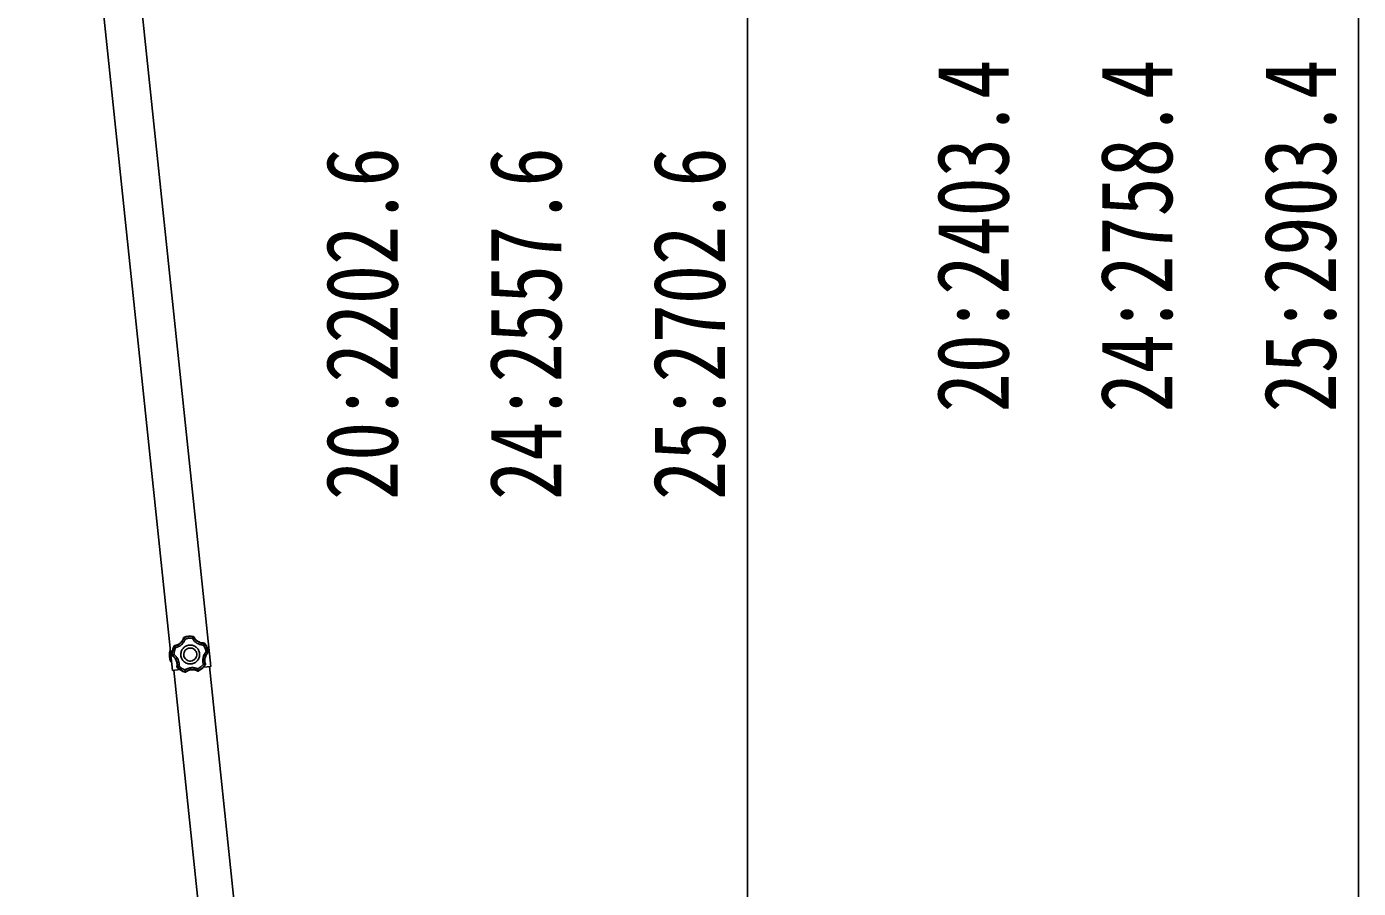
# Model space of a CAD drawing. Units: millimetres, scale not verified. Extents: x -10512 to 10512, y -7425 to 7425.
# Drawn here: x -5558 to -4032, y -2808 to -1821 of the extents above; entities that cross this region are included whole.
import ezdxf
from ezdxf.enums import TextEntityAlignment as Align

# ---------------------------------------------------------------- set-up
doc = ezdxf.new("R2010")
doc.units = ezdxf.units.MM
doc.header["$LTSCALE"] = 30
for name, color, linetype in [('0-4_YKK_13', 4, 'Continuous'), ('0-5_YKK_A1', 4, 'Continuous'), ('0-6_YKK_D', 6, 'Continuous')]:
    doc.layers.add(name, color=color, linetype=linetype)
doc.styles.add('ＭＳ ゴシック', font='')
doc.styles.get('ＭＳ ゴシック').set_extended_font_data('MS Gothic')

msp = doc.modelspace()

# ---------------------------------------------------------------- linework, layer by layer
at = {"layer": '0-4_YKK_13'}
for p, q in [((-5389.02, -2530.23), (-5389.4, -2530.48)), ((-5389.02, -2530.23), (-5389.4, -2530.48)), ((-5389.13, -2530.76), (-5389.4, -2530.48)), ((-5388.75, -2530.5), (-5389.13, -2530.76)), ((-5388.75, -2530.5), (-5389.13, -2530.76)), ((-5389.02, -2530.23), (-5388.75, -2530.5)), ((-5378.21, -2520.76), (-5378.52, -2521.1)), ((-5378.21, -2520.76), (-5378.52, -2521.1)), ((-5378.29, -2521.41), (-5378.52, -2521.1)), ((-5377.97, -2521.07), (-5378.29, -2521.41)), ((-5377.98, -2521.07), (-5378.29, -2521.41)), ((-5378.21, -2520.76), (-5377.98, -2521.07)), ((-5367.33, -2520.14), (-5367.14, -2519.79)), ((-5366.96, -2520.42), (-5367.33, -2520.14)), ((-5366.96, -2520.42), (-5367.33, -2520.14)), ((-5366.78, -2520.07), (-5367.14, -2519.79)), ((-5366.78, -2520.07), (-5367.14, -2519.79)), ((-5366.78, -2520.07), (-5366.96, -2520.42)), ((-5355.08, -2527.56), (-5354.86, -2527.24)), ((-5354.66, -2527.75), (-5355.08, -2527.56)), ((-5354.66, -2527.75), (-5355.08, -2527.56)), ((-5354.44, -2527.43), (-5354.86, -2527.24)), ((-5354.44, -2527.43), (-5354.86, -2527.24)), ((-5354.44, -2527.43), (-5354.66, -2527.75)), ((-5394.21, -2535.97), (-5393.5, -2535.9)), ((-5394.21, -2535.97), (-5393.64, -2542.44)), ((-5393.07, -2548.92), (-5393.64, -2542.44)), ((-5393.5, -2535.9), (-5392.36, -2548.85)), ((-5391.9, -2541.31), (-5391.53, -2541.18)), ((-5391.9, -2541.31), (-5391.67, -2541.71)), ((-5391.9, -2541.31), (-5391.67, -2541.71)), ((-5391.31, -2541.58), (-5391.67, -2541.71)), ((-5391.53, -2541.18), (-5391.31, -2541.58)), ((-5391.53, -2541.18), (-5391.31, -2541.58)), ((-5350.64, -2538.02), (-5350.48, -2537.59)), ((-5350.63, -2538.02), (-5350.48, -2537.59)), ((-5350.25, -2538.09), (-5350.63, -2538.02)), ((-5350.48, -2537.59), (-5350.1, -2537.65)), ((-5350.25, -2538.09), (-5350.1, -2537.65)), ((-5350.25, -2538.09), (-5350.1, -2537.65)), ((-5393.07, -2548.92), (-5392.36, -2548.85)), ((-5386.24, -2554.51), (-5385.89, -2554.34)), ((-5386.24, -2554.51), (-5386.11, -2554.95)), ((-5386.24, -2554.51), (-5386.11, -2554.95)), ((-5385.76, -2554.78), (-5386.11, -2554.95)), ((-5385.89, -2554.34), (-5385.76, -2554.78)), ((-5385.89, -2554.34), (-5385.76, -2554.78)), ((-5376.59, -2560.29), (-5376.14, -2560.2)), ((-5376.59, -2560.29), (-5376.14, -2560.2)), ((-5376.58, -2560.67), (-5376.59, -2560.29)), ((-5376.58, -2560.67), (-5376.13, -2560.58)), ((-5376.58, -2560.67), (-5376.13, -2560.58)), ((-5376.14, -2560.2), (-5376.13, -2560.58)), ((-5362.33, -2558.99), (-5361.88, -2559)), ((-5362.28, -2559.37), (-5362.33, -2558.99)), ((-5362.33, -2558.99), (-5361.88, -2559)), ((-5362.28, -2559.37), (-5361.82, -2559.38)), ((-5362.28, -2559.37), (-5361.82, -2559.38)), ((-5361.88, -2559), (-5361.82, -2559.38)), ((-5353.81, -2551.98), (-5353.75, -2551.53)), ((-5353.81, -2551.98), (-5353.75, -2551.53)), ((-5353.43, -2552.09), (-5353.81, -2551.98)), ((-5353.75, -2551.53), (-5353.38, -2551.64)), ((-5353.43, -2552.09), (-5353.38, -2551.64)), ((-5353.43, -2552.09), (-5353.38, -2551.64))]:
    msp.add_line(p, q, dxfattribs=at)
for points in [[(-5389.4, -2530.48), (-5390.57, -2533.05), (-5391.38, -2535.73), (-5391.82, -2538.5), (-5391.9, -2541.31)], [(-5389.4, -2530.48), (-5390.56, -2533.05), (-5391.38, -2535.73), (-5391.82, -2538.5), (-5391.9, -2541.31)], [(-5389.13, -2530.76), (-5390.24, -2533.23), (-5391.01, -2535.81), (-5391.45, -2538.47), (-5391.53, -2541.18)], [(-5389.13, -2530.76), (-5389.12, -2530.77), (-5389.1, -2530.79), (-5389.08, -2530.82), (-5389.05, -2530.86), (-5389.01, -2530.9), (-5388.97, -2530.95), (-5388.92, -2531.01), (-5388.86, -2531.07), (-5388.8, -2531.14), (-5388.73, -2531.22), (-5388.65, -2531.31), (-5388.49, -2531.49), (-5388.32, -2531.68), (-5388.18, -2531.84), (-5388.09, -2531.94), (-5387.99, -2532.04), (-5387.89, -2532.15), (-5387.79, -2532.26), (-5387.69, -2532.36), (-5389.06, -2536.26), (-5389.54, -2540.37)], [(-5378.52, -2521.1), (-5378.72, -2521.74), (-5378.94, -2522.37), (-5379.17, -2522.92), (-5379.31, -2523.22), (-5379.46, -2523.52), (-5379.62, -2523.82), (-5379.79, -2524.11), (-5379.96, -2524.4), (-5380.57, -2525.3), (-5381.42, -2526.32), (-5382.39, -2527.25), (-5383.44, -2528.08), (-5384.57, -2528.78), (-5385.55, -2529.26), (-5385.86, -2529.39), (-5386.17, -2529.51), (-5386.49, -2529.63), (-5386.81, -2529.74), (-5387.13, -2529.83), (-5387.69, -2529.98), (-5388.35, -2530.12), (-5389.02, -2530.23)], [(-5388.75, -2530.5), (-5388.09, -2530.4), (-5387.44, -2530.26), (-5386.87, -2530.11), (-5386.55, -2530.01), (-5386.24, -2529.91), (-5385.93, -2529.79), (-5385.62, -2529.67), (-5385.32, -2529.54), (-5384.82, -2529.31), (-5384.24, -2529.01), (-5383.68, -2528.67), (-5383.37, -2528.47), (-5383.1, -2528.28), (-5382.83, -2528.09), (-5382.57, -2527.89), (-5382.31, -2527.68), (-5381.82, -2527.24), (-5380.9, -2526.29), (-5380.09, -2525.25), (-5379.57, -2524.44), (-5379.25, -2523.87), (-5378.96, -2523.27), (-5378.71, -2522.66), (-5378.48, -2522.04), (-5378.29, -2521.41)], [(-5388.75, -2530.5), (-5388.74, -2530.51), (-5388.73, -2530.54), (-5388.71, -2530.57), (-5388.69, -2530.61), (-5388.66, -2530.66), (-5388.63, -2530.72), (-5388.6, -2530.78), (-5388.56, -2530.86), (-5388.51, -2530.94), (-5388.46, -2531.03), (-5388.41, -2531.13), (-5388.29, -2531.34), (-5388.16, -2531.56), (-5388.06, -2531.75), (-5387.99, -2531.87), (-5387.91, -2531.99), (-5387.84, -2532.11), (-5387.77, -2532.24), (-5387.69, -2532.36)], [(-5378.29, -2521.41), (-5378.25, -2521.43), (-5378.17, -2521.49), (-5378.06, -2521.57), (-5377.91, -2521.68), (-5377.73, -2521.82), (-5377.53, -2521.97), (-5377.31, -2522.14), (-5377.08, -2522.32), (-5376.84, -2522.51), (-5376.59, -2522.71), (-5376.83, -2523.37), (-5377.1, -2524.01), (-5377.36, -2524.57), (-5377.52, -2524.88), (-5377.69, -2525.18), (-5377.86, -2525.49), (-5378.05, -2525.78), (-5378.23, -2526.08), (-5378.84, -2526.92), (-5379.73, -2527.98), (-5380.72, -2528.94), (-5381.07, -2529.25), (-5381.34, -2529.47), (-5381.62, -2529.68), (-5381.9, -2529.89), (-5382.18, -2530.08), (-5382.56, -2530.34), (-5383.15, -2530.69), (-5383.76, -2531.02), (-5384.38, -2531.32), (-5385.01, -2531.59), (-5385.67, -2531.83), (-5386.33, -2532.04), (-5387.01, -2532.22), (-5387.69, -2532.36)], [(-5360.16, -2539.51), (-5360.31, -2538.42), (-5360.57, -2537.36), (-5360.92, -2536.36), (-5361.37, -2535.4), (-5361.91, -2534.5), (-5362.52, -2533.66), (-5363.21, -2532.89), (-5363.97, -2532.18), (-5364.8, -2531.56), (-5365.68, -2531.01), (-5366.61, -2530.55), (-5367.59, -2530.18), (-5368.61, -2529.9), (-5369.67, -2529.73), (-5370.75, -2529.66), (-5371.85, -2529.7), (-5372.95, -2529.85), (-5374, -2530.11), (-5375.01, -2530.46), (-5375.97, -2530.91), (-5376.87, -2531.44), (-5377.71, -2532.06), (-5378.48, -2532.75), (-5379.18, -2533.51), (-5379.81, -2534.34), (-5380.36, -2535.22), (-5380.82, -2536.15), (-5381.19, -2537.13), (-5381.46, -2538.15), (-5381.64, -2539.21), (-5381.71, -2540.29), (-5381.67, -2541.39), (-5381.52, -2542.49), (-5381.26, -2543.54), (-5380.91, -2544.55), (-5380.46, -2545.51), (-5379.92, -2546.41), (-5379.31, -2547.25), (-5378.61, -2548.02)], [(-5367.14, -2519.79), (-5369.94, -2519.47), (-5372.74, -2519.53), (-5375.51, -2519.96), (-5378.21, -2520.76)], [(-5367.14, -2519.79), (-5369.94, -2519.48), (-5372.74, -2519.53), (-5375.51, -2519.96), (-5378.21, -2520.76)], [(-5367.33, -2520.14), (-5370.02, -2519.84), (-5372.71, -2519.9), (-5375.38, -2520.31), (-5377.97, -2521.07)], [(-5377.97, -2521.07), (-5377.95, -2521.1), (-5377.88, -2521.17), (-5377.79, -2521.28), (-5377.67, -2521.42), (-5377.52, -2521.59), (-5377.35, -2521.78), (-5377.18, -2522), (-5376.99, -2522.23), (-5376.79, -2522.47), (-5376.59, -2522.71)], [(-5368.4, -2522), (-5372.54, -2521.9), (-5376.59, -2522.71)], [(-5367.33, -2520.14), (-5367.35, -2520.18), (-5367.4, -2520.26), (-5367.47, -2520.38), (-5367.57, -2520.54), (-5367.68, -2520.73), (-5367.81, -2520.95), (-5367.95, -2521.19), (-5368.1, -2521.45), (-5368.25, -2521.72), (-5368.4, -2522)], [(-5366.96, -2520.42), (-5366.99, -2520.45), (-5367.06, -2520.52), (-5367.16, -2520.62), (-5367.28, -2520.75), (-5367.43, -2520.91), (-5367.61, -2521.1), (-5367.79, -2521.3), (-5367.99, -2521.53), (-5368.19, -2521.76), (-5368.4, -2522)], [(-5355.08, -2527.56), (-5355.09, -2527.6), (-5355.12, -2527.69), (-5355.17, -2527.82), (-5355.22, -2528), (-5355.3, -2528.21), (-5355.38, -2528.45), (-5355.47, -2528.71), (-5355.57, -2528.99), (-5355.68, -2529.28), (-5355.8, -2529.57), (-5356.5, -2529.55), (-5357.2, -2529.49), (-5357.9, -2529.39), (-5358.59, -2529.27), (-5359.28, -2529.11), (-5360.28, -2528.81), (-5361.58, -2528.31), (-5362.82, -2527.68), (-5363.35, -2527.36), (-5363.64, -2527.17), (-5363.93, -2526.97), (-5364.22, -2526.77), (-5364.5, -2526.56), (-5364.84, -2526.29), (-5365.37, -2525.83), (-5365.88, -2525.36), (-5366.36, -2524.85), (-5366.82, -2524.32), (-5367.26, -2523.77), (-5367.67, -2523.2), (-5368.05, -2522.61), (-5368.4, -2522)], [(-5366.96, -2520.42), (-5366.66, -2521.01), (-5366.33, -2521.58), (-5365.97, -2522.14), (-5365.58, -2522.68), (-5365.16, -2523.19), (-5364.71, -2523.68), (-5364.25, -2524.15), (-5363.76, -2524.58), (-5363.42, -2524.86), (-5363.16, -2525.06), (-5362.89, -2525.26), (-5362.62, -2525.45), (-5362.34, -2525.63), (-5361.96, -2525.86), (-5360.79, -2526.46), (-5359.57, -2526.94), (-5358.62, -2527.21), (-5358.3, -2527.28), (-5357.97, -2527.35), (-5357.65, -2527.41), (-5357.32, -2527.46), (-5356.99, -2527.5), (-5356.4, -2527.54), (-5355.74, -2527.57), (-5355.08, -2527.56)], [(-5354.86, -2527.24), (-5355.53, -2527.25), (-5356.2, -2527.23), (-5356.79, -2527.18), (-5357.12, -2527.14), (-5357.45, -2527.09), (-5357.78, -2527.03), (-5358.11, -2526.96), (-5358.44, -2526.89), (-5359.48, -2526.59), (-5360.72, -2526.09), (-5361.9, -2525.46), (-5363.01, -2524.71), (-5364.03, -2523.85), (-5364.79, -2523.08), (-5365.01, -2522.82), (-5365.22, -2522.56), (-5365.43, -2522.3), (-5365.63, -2522.03), (-5365.82, -2521.75), (-5366.14, -2521.26), (-5366.48, -2520.67), (-5366.78, -2520.07)], [(-5354.66, -2527.75), (-5354.68, -2527.79), (-5354.73, -2527.87), (-5354.81, -2527.99), (-5354.9, -2528.15), (-5355.02, -2528.34), (-5355.15, -2528.56), (-5355.3, -2528.79), (-5355.45, -2529.04), (-5355.62, -2529.31), (-5355.8, -2529.57)], [(-5352.58, -2537.14), (-5353.77, -2533.18), (-5355.8, -2529.57)], [(-5350.48, -2537.59), (-5351.03, -2534.94), (-5351.92, -2532.39), (-5353.14, -2529.99), (-5354.66, -2527.75)], [(-5350.1, -2537.65), (-5350.66, -2534.89), (-5351.58, -2532.25), (-5352.85, -2529.75), (-5354.44, -2527.43)], [(-5350.1, -2537.65), (-5350.66, -2534.9), (-5351.58, -2532.25), (-5352.85, -2529.75), (-5354.44, -2527.43)], [(-5391.67, -2541.71), (-5391.12, -2542.09), (-5390.59, -2542.51), (-5390.15, -2542.89), (-5389.9, -2543.12), (-5389.66, -2543.35), (-5389.43, -2543.59), (-5389.2, -2543.84), (-5388.98, -2544.1), (-5388.31, -2544.95), (-5387.6, -2546.08), (-5387.01, -2547.28), (-5386.56, -2548.54), (-5386.24, -2549.84), (-5386.08, -2550.91), (-5386.05, -2551.25), (-5386.03, -2551.58), (-5386.02, -2551.92), (-5386.02, -2552.26), (-5386.02, -2552.59), (-5386.06, -2553.18), (-5386.13, -2553.85), (-5386.24, -2554.51)], [(-5391.53, -2541.18), (-5391.49, -2541.16), (-5391.4, -2541.12), (-5391.27, -2541.07), (-5391.1, -2540.99), (-5390.89, -2540.91), (-5390.66, -2540.81), (-5390.4, -2540.71), (-5390.13, -2540.6), (-5389.84, -2540.48), (-5389.54, -2540.37)], [(-5391.31, -2541.58), (-5391.27, -2541.55), (-5391.19, -2541.5), (-5391.08, -2541.41), (-5390.93, -2541.31), (-5390.75, -2541.18), (-5390.54, -2541.04), (-5390.31, -2540.88), (-5390.06, -2540.71), (-5389.81, -2540.54), (-5389.54, -2540.37), (-5388.99, -2540.8), (-5388.46, -2541.26), (-5388.01, -2541.68), (-5387.77, -2541.93), (-5387.53, -2542.18), (-5387.3, -2542.44), (-5387.07, -2542.7), (-5386.85, -2542.97), (-5386.23, -2543.81), (-5385.5, -2544.98), (-5384.89, -2546.22), (-5384.71, -2546.65), (-5384.58, -2546.97), (-5384.47, -2547.3), (-5384.36, -2547.63), (-5384.26, -2547.96), (-5384.13, -2548.41), (-5383.98, -2549.08), (-5383.85, -2549.75), (-5383.76, -2550.44), (-5383.7, -2551.12), (-5383.68, -2551.82), (-5383.68, -2552.52), (-5383.72, -2553.21), (-5383.79, -2553.91)], [(-5385.89, -2554.34), (-5385.79, -2553.68), (-5385.72, -2553.02), (-5385.68, -2552.43), (-5385.68, -2552.1), (-5385.68, -2551.77), (-5385.69, -2551.44), (-5385.71, -2551.11), (-5385.74, -2550.78), (-5385.81, -2550.24), (-5385.92, -2549.59), (-5386.06, -2548.95), (-5386.16, -2548.6), (-5386.25, -2548.28), (-5386.36, -2547.97), (-5386.47, -2547.66), (-5386.59, -2547.35), (-5386.85, -2546.74), (-5387.47, -2545.58), (-5388.21, -2544.49), (-5388.82, -2543.74), (-5389.27, -2543.26), (-5389.74, -2542.8), (-5390.24, -2542.37), (-5390.76, -2541.96), (-5391.31, -2541.58)], [(-5378.61, -2548.02), (-5377.85, -2548.72), (-5377.03, -2549.35), (-5376.15, -2549.9), (-5375.21, -2550.36), (-5374.23, -2550.73), (-5373.21, -2551), (-5372.16, -2551.18), (-5371.08, -2551.25), (-5369.97, -2551.21), (-5368.88, -2551.06), (-5367.82, -2550.8), (-5366.82, -2550.45), (-5365.86, -2550), (-5364.96, -2549.46), (-5364.12, -2548.85), (-5363.35, -2548.15), (-5362.64, -2547.39), (-5362.02, -2546.57), (-5361.47, -2545.69), (-5361.01, -2544.75), (-5360.64, -2543.77), (-5360.36, -2542.75), (-5360.19, -2541.7), (-5360.12, -2540.62), (-5360.16, -2539.51)], [(-5353.75, -2551.53), (-5353.8, -2551.53), (-5353.89, -2551.53), (-5354.04, -2551.53), (-5354.22, -2551.53), (-5354.44, -2551.52), (-5354.69, -2551.52), (-5354.97, -2551.51), (-5355.27, -2551.5), (-5355.58, -2551.48), (-5355.89, -2551.47), (-5356.09, -2550.79), (-5356.25, -2550.11), (-5356.37, -2549.41), (-5356.47, -2548.72), (-5356.53, -2548.01), (-5356.56, -2546.97), (-5356.47, -2545.58), (-5356.26, -2544.2), (-5356.12, -2543.61), (-5356.03, -2543.26), (-5355.94, -2542.93), (-5355.83, -2542.59), (-5355.72, -2542.26), (-5355.57, -2541.85), (-5355.3, -2541.21), (-5355, -2540.58), (-5354.67, -2539.96), (-5354.31, -2539.36), (-5353.92, -2538.78), (-5353.5, -2538.21), (-5353.06, -2537.66), (-5352.58, -2537.14)], [(-5350.63, -2538.02), (-5351.11, -2538.49), (-5351.55, -2538.98), (-5351.97, -2539.5), (-5352.36, -2540.04), (-5352.72, -2540.59), (-5353.05, -2541.17), (-5353.34, -2541.75), (-5353.61, -2542.35), (-5353.77, -2542.76), (-5353.88, -2543.07), (-5353.98, -2543.39), (-5354.08, -2543.71), (-5354.16, -2544.03), (-5354.27, -2544.46), (-5354.48, -2545.75), (-5354.55, -2547.06), (-5354.52, -2548.05), (-5354.49, -2548.38), (-5354.45, -2548.71), (-5354.41, -2549.04), (-5354.35, -2549.37), (-5354.29, -2549.69), (-5354.15, -2550.26), (-5353.97, -2550.9), (-5353.75, -2551.53)], [(-5353.38, -2551.64), (-5353.6, -2551), (-5353.79, -2550.36), (-5353.92, -2549.79), (-5353.99, -2549.46), (-5354.04, -2549.13), (-5354.09, -2548.79), (-5354.13, -2548.46), (-5354.16, -2548.12), (-5354.19, -2547.04), (-5354.1, -2545.71), (-5353.87, -2544.39), (-5353.5, -2543.1), (-5353, -2541.87), (-5352.49, -2540.91), (-5352.32, -2540.62), (-5352.14, -2540.34), (-5351.95, -2540.06), (-5351.76, -2539.78), (-5351.55, -2539.52), (-5351.18, -2539.06), (-5350.73, -2538.56), (-5350.25, -2538.09)], [(-5350.48, -2537.59), (-5350.53, -2537.58), (-5350.62, -2537.56), (-5350.76, -2537.52), (-5350.94, -2537.48), (-5351.16, -2537.43), (-5351.41, -2537.38), (-5351.68, -2537.32), (-5351.97, -2537.26), (-5352.27, -2537.2), (-5352.58, -2537.14)], [(-5350.64, -2538.02), (-5350.68, -2538), (-5350.76, -2537.96), (-5350.89, -2537.9), (-5351.05, -2537.82), (-5351.26, -2537.72), (-5351.48, -2537.62), (-5351.74, -2537.51), (-5352.01, -2537.38), (-5352.29, -2537.26), (-5352.58, -2537.14)], [(-5386.11, -2554.95), (-5384.03, -2556.85), (-5381.73, -2558.45), (-5379.24, -2559.74), (-5376.58, -2560.68)], [(-5386.11, -2554.95), (-5384.03, -2556.85), (-5381.73, -2558.45), (-5379.24, -2559.73), (-5376.58, -2560.67)], [(-5385.89, -2554.34), (-5385.85, -2554.33), (-5385.75, -2554.32), (-5385.61, -2554.29), (-5385.43, -2554.26), (-5385.21, -2554.22), (-5384.97, -2554.17), (-5384.7, -2554.11), (-5384.4, -2554.05), (-5384.1, -2553.98), (-5383.79, -2553.91)], [(-5385.76, -2554.78), (-5385.72, -2554.76), (-5385.63, -2554.73), (-5385.49, -2554.67), (-5385.32, -2554.6), (-5385.12, -2554.51), (-5384.89, -2554.41), (-5384.63, -2554.3), (-5384.36, -2554.17), (-5384.08, -2554.04), (-5383.79, -2553.91)], [(-5385.76, -2554.78), (-5383.75, -2556.6), (-5381.54, -2558.14), (-5379.14, -2559.37), (-5376.59, -2560.29)], [(-5383.79, -2553.91), (-5380.51, -2556.42), (-5376.75, -2558.14)], [(-5376.14, -2560.2), (-5376.16, -2560.15), (-5376.19, -2560.06), (-5376.23, -2559.93), (-5376.29, -2559.75), (-5376.35, -2559.54), (-5376.42, -2559.3), (-5376.5, -2559.03), (-5376.58, -2558.75), (-5376.67, -2558.45), (-5376.75, -2558.14), (-5376.16, -2557.75), (-5375.56, -2557.38), (-5374.94, -2557.05), (-5374.31, -2556.74), (-5373.66, -2556.47), (-5372.67, -2556.12), (-5371.33, -2555.77), (-5369.95, -2555.55), (-5369.34, -2555.49), (-5368.99, -2555.47), (-5368.64, -2555.46), (-5368.29, -2555.46), (-5367.94, -2555.46), (-5367.5, -2555.48), (-5366.81, -2555.54), (-5366.11, -2555.63), (-5365.43, -2555.75), (-5364.74, -2555.91), (-5364.07, -2556.1), (-5363.4, -2556.32), (-5362.74, -2556.57), (-5362.1, -2556.86)], [(-5376.59, -2560.29), (-5376.6, -2560.24), (-5376.61, -2560.15), (-5376.62, -2560), (-5376.64, -2559.82), (-5376.66, -2559.6), (-5376.68, -2559.34), (-5376.69, -2559.07), (-5376.71, -2558.77), (-5376.73, -2558.46), (-5376.75, -2558.14)], [(-5362.33, -2558.99), (-5362.93, -2558.69), (-5363.53, -2558.42), (-5364.15, -2558.18), (-5364.78, -2557.97), (-5365.42, -2557.8), (-5366.07, -2557.67), (-5366.72, -2557.56), (-5367.37, -2557.5), (-5367.81, -2557.47), (-5368.14, -2557.46), (-5368.47, -2557.46), (-5368.8, -2557.47), (-5369.14, -2557.49), (-5369.58, -2557.52), (-5370.88, -2557.72), (-5372.14, -2558.05), (-5373.07, -2558.39), (-5373.38, -2558.52), (-5373.68, -2558.66), (-5373.98, -2558.81), (-5374.27, -2558.96), (-5374.56, -2559.12), (-5375.07, -2559.43), (-5375.61, -2559.8), (-5376.14, -2560.2)], [(-5376.13, -2560.58), (-5375.6, -2560.18), (-5375.04, -2559.8), (-5374.54, -2559.5), (-5374.25, -2559.33), (-5373.95, -2559.18), (-5373.65, -2559.03), (-5373.34, -2558.89), (-5373.03, -2558.76), (-5372.01, -2558.39), (-5370.72, -2558.07), (-5369.39, -2557.88), (-5368.05, -2557.83), (-5366.73, -2557.93), (-5365.65, -2558.11), (-5365.33, -2558.19), (-5365, -2558.27), (-5364.68, -2558.36), (-5364.36, -2558.47), (-5364.04, -2558.58), (-5363.49, -2558.79), (-5362.88, -2559.06), (-5362.28, -2559.37)], [(-5362.33, -2558.99), (-5362.33, -2558.94), (-5362.32, -2558.85), (-5362.3, -2558.71), (-5362.27, -2558.53), (-5362.24, -2558.31), (-5362.21, -2558.06), (-5362.18, -2557.78), (-5362.15, -2557.48), (-5362.12, -2557.18), (-5362.1, -2556.86)], [(-5362.1, -2556.86), (-5358.69, -2554.51), (-5355.89, -2551.47)], [(-5361.88, -2559), (-5361.88, -2558.95), (-5361.89, -2558.86), (-5361.9, -2558.71), (-5361.91, -2558.53), (-5361.93, -2558.31), (-5361.96, -2558.06), (-5361.99, -2557.78), (-5362.02, -2557.48), (-5362.06, -2557.18), (-5362.1, -2556.86)], [(-5361.88, -2559), (-5359.53, -2557.65), (-5357.38, -2556.02), (-5355.46, -2554.12), (-5353.81, -2551.98)], [(-5361.82, -2559.38), (-5359.37, -2558), (-5357.14, -2556.3), (-5355.15, -2554.33), (-5353.43, -2552.09)], [(-5361.82, -2559.38), (-5359.37, -2558), (-5357.14, -2556.3), (-5355.15, -2554.33), (-5353.43, -2552.09)], [(-5353.81, -2551.98), (-5353.85, -2551.97), (-5353.94, -2551.95), (-5354.08, -2551.92), (-5354.27, -2551.88), (-5354.48, -2551.83), (-5354.73, -2551.77), (-5355, -2551.7), (-5355.29, -2551.63), (-5355.59, -2551.55), (-5355.89, -2551.47)]]:
    msp.add_lwpolyline(points, dxfattribs=at)
msp.add_lwpolyline([(-5363.44, -2539.8), (-5363.72, -2538.31), (-5364.28, -2536.94), (-5365.08, -2535.73), (-5366.09, -2534.71), (-5367.28, -2533.89), (-5368.61, -2533.31), (-5370.05, -2533), (-5371.57, -2532.98), (-5373.06, -2533.26), (-5374.43, -2533.82), (-5375.63, -2534.62), (-5376.66, -2535.63), (-5377.48, -2536.82), (-5378.05, -2538.15), (-5378.37, -2539.59), (-5378.39, -2541.11), (-5378.1, -2542.6), (-5377.55, -2543.97), (-5376.75, -2545.17), (-5375.74, -2546.2), (-5374.55, -2547.02), (-5373.22, -2547.6), (-5371.78, -2547.91), (-5370.26, -2547.93), (-5368.77, -2547.64), (-5367.4, -2547.09), (-5366.19, -2546.29), (-5365.17, -2545.28), (-5364.35, -2544.09), (-5363.77, -2542.76), (-5363.46, -2541.32)], close=True, dxfattribs=at)
msp.add_arc((-5374.8, -2540.79), 20, 166.03443, 203.96557, dxfattribs=at)
at = {"layer": '0-5_YKK_A1'}
for p, q in [((-5391.12, -2558.67), (-5558.37, -967.43)), ((-5347.36, -2554.07), (-5514.61, -962.83)), ((-5382.77, -2557.79), (-5391.12, -2558.67)), ((-5331.06, -3115.73), (-5389.63, -2558.51)), ((-5347.36, -2554.07), (-5355.71, -2554.94)), ((-5290.32, -3111.15), (-5348.85, -2554.22))]:
    msp.add_line(p, q, dxfattribs=at)
at = {"layer": '0-6_YKK_D'}
for p, q in [((-4032.42, -3140.75), (-4032.42, -737.35)), ((-4732.42, -938.17), (-4732.42, -3140.75))]:
    msp.add_line(p, q, dxfattribs=at)

# ---------------------------------------------------------------- texts
at = {"layer": '0-6_YKK_D', "style": 'ＭＳ ゴシック', "width": 0.8}
for s, p in [('20:2403.4', (-4408.42, -2263.05)), ('24:2758.4', (-4220.92, -2263.05)), ('25:2903.4', (-4033.42, -2263.05)), ('20:2202.6', (-5108.42, -2363.46)), ('24:2557.6', (-4920.92, -2363.46)), ('25:2702.6', (-4733.42, -2363.46))]:
    msp.add_text(s, height=82.48, rotation=90, dxfattribs=at).set_placement(p, align=Align.BOTTOM_LEFT)

doc.saveas('drawing.dxf')
